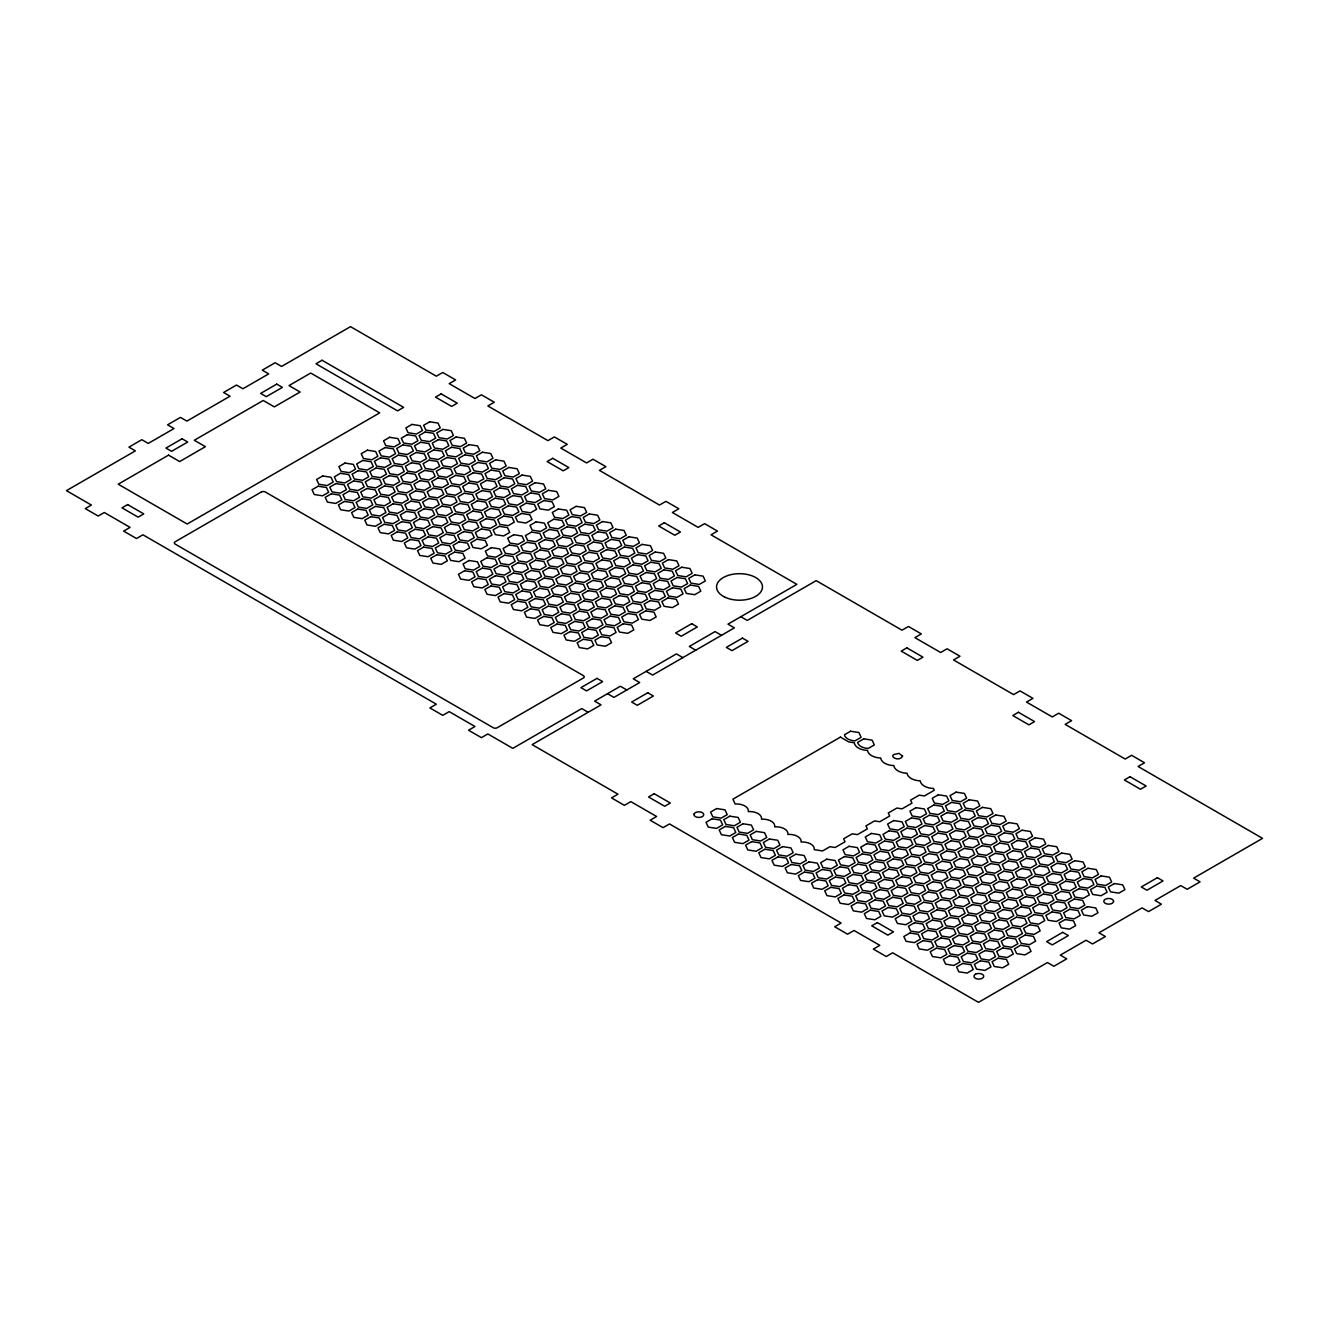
<?xml version="1.0" encoding="UTF-8"?>
<svg xmlns="http://www.w3.org/2000/svg" width="1329" height="1329" viewBox="0 0 1329 1329"><rect width="100%" height="100%" fill="white"/><g stroke="black" fill="none" stroke-linecap="round" stroke-linejoin="round"><path stroke-width="1.5" d="M740.834 616.706L747.263 620.427L816.189 580.64L902.009 630.195L908.455 626.474L921.329 633.916L914.9 637.638L940.666 652.506L947.095 648.785L959.987 656.227L953.541 659.948L1013.595 694.618L1020.041 690.897L1032.932 698.34L1026.486 702.061L1052.252 716.929L1058.698 713.208L1071.573 720.65L1065.144 724.371L1125.198 759.042L1131.627 755.321L1144.518 762.763L1138.073 766.484L1262.55 838.35L1193.641 878.137L1200.07 881.858L1187.196 889.3L1180.75 885.579L1154.984 900.447L1161.43 904.169L1148.538 911.611L1142.093 907.89L1098.95 932.808L1105.396 936.513L1092.504 943.955L1086.075 940.234L1060.293 955.119L1066.738 958.84L1053.864 966.266L1047.418 962.561L978.493 1002.348L892.673 952.793L886.244 956.515L873.352 949.072L879.798 945.351L854.032 930.483L847.586 934.204L834.695 926.762L841.141 923.04L669.5 823.947L663.055 827.651L650.163 820.226L656.609 816.504L630.843 801.62L624.397 805.341L611.523 797.898L617.968 794.194L532.132 744.639L601.057 704.852L594.611 701.131L620.377 686.246L626.823 689.967M721.497 635.312L715.068 631.591L689.302 646.459L695.731 650.18M682.857 657.622L676.411 653.901L633.268 678.82L639.698 682.541L613.932 697.409L607.503 693.688M646.143 671.378L652.589 675.099L734.389 627.869L727.943 624.148L796.868 584.361L711.032 534.806L717.477 531.102L704.603 523.659L698.157 527.38L672.391 512.496L678.837 508.774L665.945 501.349L659.5 505.053L599.445 470.383L605.891 466.662L593 459.236L586.571 462.941L560.805 448.072L567.234 444.351L554.359 436.909L547.913 440.63L487.859 405.96L494.305 402.238L481.414 394.796L474.968 398.517L449.202 383.649L455.648 379.928L442.756 372.485L436.327 376.207L350.507 326.652L281.582 366.439L275.136 362.734L262.262 370.16L268.707 373.881L242.925 388.766L236.496 385.045L223.604 392.487L230.05 396.192L186.907 421.11L180.462 417.389L167.57 424.831L174.016 428.553L148.25 443.421L141.804 439.7L128.93 447.142L135.359 450.863L66.45 490.65L91.402 505.053L85.289 508.592L98.18 516.034L104.293 512.496L130.059 527.38L123.614 531.102L136.505 538.527L142.934 534.806L436.327 704.187L429.882 707.908L442.756 715.351L449.202 711.63L474.968 726.514L468.539 730.236L481.414 737.661L487.859 733.957L512.811 748.36L581.737 708.573L588.166 712.294M1113.569 901.245L1113.287 902.258A4.884 2.824 0 0 1 1107.472 904.036A4.884 2.824 0 0 1 1103.884 900.863L1104.465 899.899A4.884 2.824 0 0 1 1109.898 898.587A4.884 2.824 0 0 1 1113.569 901.245M694.137 813.896L693.971 814.627A4.884 2.824 0 0 0 699.486 817.418A4.884 2.824 0 0 0 703.556 813.896L703.074 813.215A4.884 2.824 0 0 0 698.855 811.82L697.592 811.903A4.884 2.824 0 0 0 694.137 813.896M902.557 756.051C901.378 759.773 895.032 759.739 892.972 756.782A4.884 2.824 0 0 1 893.47 754.656L898.952 753.344L902.557 756.051M975.586 974.19L974.755 974.755A4.884 2.824 0 0 0 975.835 978.493A4.884 2.824 0 0 0 982.413 978.194A4.884 2.824 0 0 0 982.463 974.39L981.5 973.924A4.884 2.824 0 0 0 975.586 974.19M182.073 438.769L165.959 448.072L171.607 451.328L187.705 442.025L182.073 438.769M276.748 384.114L260.65 393.417L266.282 396.657L282.396 387.37L276.748 384.114M322.067 360.259L315.986 363.781L397.554 410.877L403.634 407.355L322.067 360.259M168.534 455.133L118.215 484.205L187.19 524.025L379.712 412.87L310.72 373.05L288.991 385.593L300.105 392.022L274.339 406.89L263.225 400.478L194.3 440.264L205.414 446.677L179.648 461.562L168.534 455.133M127.634 504.588L122.002 507.844L138.116 517.147L143.748 513.891L127.634 504.588M261.331 492.012L175.162 541.767A2.841 1.645 0 0 0 175.162 544.093L493.242 727.727A2.841 1.645 0 0 0 497.245 727.727L583.414 677.973A2.841 1.645 0 0 0 583.414 675.664L265.351 492.012A2.841 1.645 0 0 0 261.331 492.012M441.162 393.866L435.513 397.122L451.627 406.425L457.259 403.169L441.162 393.866M322.681 475.965L316.601 479.47L318.827 484.271L327.133 485.567L333.23 482.045L330.987 477.244L322.681 475.965M344.992 463.073L338.912 466.595L341.138 471.396L349.461 472.675L355.541 469.154L353.315 464.353L344.992 463.073M367.319 450.182L361.222 453.704L363.465 458.505L371.771 459.784L377.851 456.279L375.625 451.478L367.319 450.182M389.63 437.307L383.549 440.813L385.775 445.614L394.098 446.909L400.179 443.388L397.952 438.587L389.63 437.307M411.957 424.416L405.86 427.938L408.086 432.739L416.409 434.018L422.489 430.513L420.263 425.712L411.957 424.416M318.113 486.215L312.033 489.72L314.259 494.521L322.565 495.817L328.662 492.295L326.436 487.494L318.113 486.215M340.44 473.323L334.343 476.845L336.569 481.646L344.892 482.925L350.972 479.404L348.746 474.603L340.44 473.323M362.751 460.432L356.67 463.954L358.896 468.755L367.203 470.034L373.299 466.529L371.073 461.728L362.751 460.432M385.061 447.557L378.981 451.063L381.207 455.864L389.53 457.159L395.61 453.638L393.384 448.837L385.061 447.557M407.388 434.666L401.308 438.188L403.534 442.989L411.84 444.268L417.937 440.763L415.695 435.962L407.388 434.666M429.699 421.775L423.619 425.297L425.845 430.098L434.168 431.377L440.248 427.872L438.022 423.071L429.699 421.775M335.872 483.573L329.775 487.095L332.001 491.896L340.324 493.175L346.404 489.653L344.178 484.852L335.872 483.573M358.182 470.682L352.102 474.204L354.328 479.005L362.634 480.284L368.731 476.779L366.505 471.978L358.182 470.682M380.509 457.807L374.413 461.313L376.639 466.114L384.961 467.409L391.042 463.887L388.816 459.086L380.509 457.807M402.82 444.916L396.74 448.438L398.966 453.239L407.272 454.518L413.369 450.996L411.143 446.212L402.82 444.916M425.147 432.025L419.05 435.547L421.276 440.348L429.599 441.627L435.679 438.121L433.453 433.32L425.147 432.025M331.303 493.823L325.223 497.345L327.449 502.129L335.755 503.425L341.852 499.903L339.609 495.102L331.303 493.823M353.614 480.932L347.533 484.454L349.76 489.255L358.082 490.534L364.163 487.029L361.937 482.228L353.614 480.932M375.941 468.057L369.844 471.562L372.087 476.363L380.393 477.659L386.49 474.137L384.247 469.336L375.941 468.057M398.251 455.166L392.171 458.688L394.397 463.489L402.72 464.768L408.8 461.246L406.574 456.462L398.251 455.166M420.579 442.275L414.482 445.796L416.725 450.597L425.031 451.877L431.111 448.371L428.885 443.57L420.579 442.275M442.889 429.4L436.809 432.905L439.035 437.706L447.341 439.002L453.438 435.48L451.212 430.679L442.889 429.4M349.062 491.182L342.965 494.704L345.191 499.505L353.514 500.784L359.594 497.279L357.368 492.478L349.062 491.182M371.372 478.307L365.292 481.812L367.518 486.613L375.825 487.909L381.921 484.387L379.695 479.586L371.372 478.307M393.7 465.416L387.603 468.938L389.829 473.739L398.152 475.018L404.232 471.496L402.006 466.695L393.7 465.416M416.01 452.524L409.93 456.046L412.156 460.847L420.462 462.127L426.559 458.621L424.333 453.82L416.01 452.524M438.321 439.65L432.241 443.155L434.467 447.956L442.79 449.252L448.87 445.73L446.644 440.929L438.321 439.65M344.493 501.432L338.397 504.954L340.639 509.755L348.946 511.034L355.026 507.528L352.8 502.727L344.493 501.432M366.804 488.557L360.724 492.062L362.95 496.863L371.273 498.159L377.353 494.637L375.127 489.836L366.804 488.557M389.131 475.666L383.034 479.188L385.26 483.989L393.583 485.268L399.664 481.746L397.437 476.945L389.131 475.666M411.442 462.774L405.362 466.296L407.588 471.097L415.894 472.376L421.991 468.871L419.765 464.07L411.442 462.774M433.769 449.9L427.672 453.405L429.898 458.206L438.221 459.502L444.301 455.98L442.075 451.179L433.769 449.9M456.08 437.008L449.999 440.53L452.225 445.331L460.532 446.61L466.629 443.105L464.402 438.304L456.08 437.008M362.252 498.807L356.155 502.312L358.381 507.113L366.704 508.409L372.784 504.887L370.558 500.086L362.252 498.807M384.563 485.916L378.483 489.437L380.709 494.238L389.015 495.518L395.112 491.996L392.869 487.195L384.563 485.916M406.873 473.024L400.793 476.546L403.019 481.347L411.342 482.626L417.422 479.121L415.196 474.32L406.873 473.024M429.201 460.15L423.104 463.655L425.346 468.456L433.653 469.752L439.733 466.23L437.507 461.429L429.201 460.15M451.511 447.258L445.431 450.78L447.657 455.581L455.98 456.86L462.06 453.355L459.834 448.554L451.511 447.258M357.684 509.057L351.587 512.562L353.813 517.363L362.136 518.659L368.216 515.137L365.99 510.336L357.684 509.057M379.994 496.166L373.914 499.687L376.14 504.488L384.446 505.768L390.543 502.246L388.317 497.445L379.994 496.166M402.322 483.274L396.225 486.796L398.451 491.597L406.774 492.876L412.854 489.371L410.628 484.57L402.322 483.274M424.632 470.4L418.552 473.905L420.778 478.706L429.084 480.002L435.181 476.48L432.955 471.679L424.632 470.4M446.959 457.508L440.863 461.03L443.089 465.831L451.411 467.11L457.492 463.605L455.266 458.804L446.959 457.508M469.27 444.617L463.19 448.139L465.416 452.94L473.722 454.219L479.819 450.714L477.576 445.913L469.27 444.617M375.426 506.415L369.346 509.937L371.572 514.738L379.895 516.017L385.975 512.496L383.749 507.695L375.426 506.415M397.753 493.524L391.656 497.046L393.899 501.847L402.205 503.126L408.285 499.621L406.059 494.82L397.753 493.524M420.064 480.649L413.983 484.155L416.21 488.956L424.516 490.251L430.613 486.73L428.387 481.929L420.064 480.649M442.391 467.758L436.294 471.28L438.52 476.081L446.843 477.36L452.923 473.838L450.697 469.054L442.391 467.758M464.701 454.867L458.621 458.389L460.847 463.19L469.154 464.469L475.25 460.964L473.024 456.163L464.701 454.867M370.874 516.665L364.777 520.187L367.003 524.972L375.326 526.267L381.406 522.746L379.18 517.945L370.874 516.665M393.185 503.774L387.104 507.296L389.331 512.097L397.637 513.376L403.734 509.871L401.508 505.07L393.185 503.774M415.495 490.899L409.415 494.405L411.641 499.206L419.964 500.501L426.044 496.98L423.818 492.179L415.495 490.899M437.822 478.008L431.742 481.53L433.968 486.331L442.275 487.61L448.371 484.088L446.129 479.304L437.822 478.008M460.133 465.117L454.053 468.639L456.279 473.44L464.602 474.719L470.682 471.214L468.456 466.413L460.133 465.117M482.46 452.242L476.363 455.747L478.606 460.548L486.912 461.844L492.993 458.322L490.766 453.521L482.46 452.242M388.616 514.024L382.536 517.546L384.762 522.347L393.068 523.626L399.165 520.121L396.939 515.32L388.616 514.024M410.943 501.149L404.847 504.655L407.073 509.456L415.396 510.751L421.476 507.229L419.25 502.428L410.943 501.149M433.254 488.258L427.174 491.78L429.4 496.581L437.706 497.86L443.803 494.338L441.577 489.537L433.254 488.258M455.581 475.367L449.484 478.889L451.71 483.69L460.033 484.969L466.114 481.463L463.887 476.662L455.581 475.367M477.892 462.492L471.812 465.997L474.038 470.798L482.344 472.094L488.441 468.572L486.215 463.771L477.892 462.492M384.048 524.274L377.968 527.796L380.194 532.597L388.517 533.876L394.597 530.371L392.371 525.57L384.048 524.274M406.375 511.399L400.278 514.904L402.521 519.705L410.827 521.001L416.907 517.479L414.681 512.678L406.375 511.399M428.686 498.508L422.605 502.03L424.831 506.831L433.154 508.11L439.234 504.588L437.008 499.787L428.686 498.508M451.013 485.617L444.916 489.138L447.159 493.939L455.465 495.219L461.545 491.713L459.319 486.912L451.013 485.617M473.323 472.742L467.243 476.247L469.469 481.048L477.776 482.344L483.872 478.822L481.646 474.021L473.323 472.742M495.651 459.851L489.554 463.372L491.78 468.173L500.103 469.453L506.183 465.947L503.957 461.146L495.651 459.851M401.807 521.649L395.726 525.154L397.952 529.955L406.259 531.251L412.355 527.729L410.129 522.928L401.807 521.649M424.134 508.758L418.037 512.28L420.263 517.081L428.586 518.36L434.666 514.838L432.44 510.037L424.134 508.758M446.444 495.867L440.364 499.388L442.59 504.189L450.896 505.469L456.993 501.963L454.751 497.162L446.444 495.867M468.755 482.992L462.675 486.497L464.901 491.298L473.224 492.594L479.304 489.072L477.078 484.271L468.755 482.992M491.082 470.101L485.002 473.622L487.228 478.423L495.534 479.703L501.631 476.197L499.388 471.396L491.082 470.101M397.238 531.899L391.158 535.404L393.384 540.205L401.707 541.501L407.787 537.979L405.561 533.178L397.238 531.899M419.565 519.008L413.469 522.53L415.695 527.331L424.017 528.61L430.098 525.088L427.872 520.287L419.565 519.008M441.876 506.116L435.796 509.638L438.022 514.439L446.328 515.718L452.425 512.213L450.199 507.412L441.876 506.116M464.203 493.242L458.106 496.747L460.332 501.548L468.655 502.844L474.735 499.322L472.509 494.521L464.203 493.242M486.514 480.35L480.433 483.872L482.66 488.673L490.966 489.952L497.063 486.431L494.837 481.646L486.514 480.35M508.841 467.459L502.744 470.981L504.97 475.782L513.293 477.061L519.373 473.556L517.147 468.755L508.841 467.459M414.997 529.258L408.917 532.779L411.143 537.564L419.449 538.86L425.546 535.338L423.303 530.537L414.997 529.258M437.307 516.366L431.227 519.888L433.453 524.689L441.776 525.968L447.856 522.463L445.63 517.662L437.307 516.366M459.635 503.492L453.538 506.997L455.781 511.798L464.087 513.094L470.167 509.572L467.941 504.771L459.635 503.492M481.945 490.6L475.865 494.122L478.091 498.923L486.414 500.202L492.494 496.681L490.268 491.896L481.945 490.6M504.272 477.709L498.176 481.231L500.402 486.032L508.725 487.311L514.805 483.806L512.579 479.005L504.272 477.709M410.428 539.508L404.348 543.029L406.574 547.814L414.881 549.11L420.977 545.588L418.751 540.787L410.428 539.508M432.756 526.616L426.659 530.138L428.885 534.939L437.208 536.218L443.288 532.713L441.062 527.912L432.756 526.616M455.066 513.742L448.986 517.247L451.212 522.048L459.518 523.344L465.615 519.822L463.389 515.021L455.066 513.742M477.393 500.85L471.297 504.372L473.523 509.173L481.846 510.452L487.926 506.93L485.7 502.129L477.393 500.85M499.704 487.959L493.624 491.481L495.85 496.282L504.156 497.561L510.253 494.056L508.01 489.255L499.704 487.959M522.015 475.084L515.934 478.59L518.16 483.391L526.483 484.686L532.564 481.164L530.337 476.363L522.015 475.084M552.748 458.306L547.116 461.562L563.214 470.848L568.845 467.592L552.748 458.306M428.187 536.866L422.09 540.388L424.333 545.189L432.639 546.468L438.72 542.963L436.493 538.162L428.187 536.866M450.498 523.991L444.418 527.497L446.644 532.298L454.95 533.593L461.047 530.072L458.821 525.271L450.498 523.991M472.825 511.1L466.728 514.622L468.954 519.423L477.277 520.702L483.357 517.18L481.131 512.379L472.825 511.1M495.136 498.209L489.055 501.731L491.281 506.532L499.588 507.811L505.684 504.306L503.458 499.505L495.136 498.209M517.463 485.334L511.366 488.839L513.592 493.64L521.915 494.936L527.995 491.414L525.769 486.613L517.463 485.334M423.619 547.116L417.539 550.638L419.765 555.439L428.071 556.718L434.168 553.213L431.942 548.412L423.619 547.116M445.929 534.241L439.849 537.747L442.075 542.548L450.398 543.843L456.478 540.322L454.252 535.521L445.929 534.241M468.257 521.35L462.176 524.872L464.402 529.673L472.709 530.952L478.805 527.43L476.563 522.629L468.257 521.35M490.567 508.459L484.487 511.981L486.713 516.782L495.036 518.061L501.116 514.556L498.89 509.755L490.567 508.459M512.894 495.584L506.798 499.089L509.04 503.89L517.346 505.186L523.427 501.664L521.201 496.863L512.894 495.584M535.205 482.693L529.125 486.215L531.351 491.016L539.657 492.295L545.754 488.79L543.528 483.989L535.205 482.693M441.378 544.491L435.281 547.997L437.507 552.798L445.83 554.093L451.91 550.571L449.684 545.77L441.378 544.491M463.688 531.6L457.608 535.122L459.834 539.923L468.14 541.202L474.237 537.68L472.011 532.879L463.688 531.6M486.015 518.709L479.919 522.231L482.145 527.032L490.467 528.311L496.548 524.805L494.322 520.004L486.015 518.709M508.326 505.834L502.246 509.339L504.472 514.14L512.778 515.436L518.875 511.914L516.649 507.113L508.326 505.834M530.636 492.943L524.556 496.465L526.782 501.266L535.105 502.545L541.185 499.039L538.959 494.238L530.636 492.943M436.809 554.741L430.712 558.246L432.955 563.047L441.261 564.343L447.341 560.821L445.115 556.02L436.809 554.741M459.12 541.85L453.039 545.372L455.266 550.173L463.588 551.452L469.669 547.93L467.443 543.129L459.12 541.85M481.447 528.959L475.35 532.48L477.576 537.281L485.899 538.561L491.979 535.055L489.753 530.254L481.447 528.959M503.757 516.084L497.677 519.589L499.903 524.39L508.21 525.686L514.306 522.164L512.08 517.363L503.757 516.084M526.085 503.193L519.988 506.714L522.214 511.515L530.537 512.795L536.617 509.273L534.391 504.488L526.085 503.193M548.395 490.301L542.315 493.823L544.541 498.624L552.847 499.903L558.944 496.398L556.718 491.597L548.395 490.301M454.568 552.1L448.471 555.622L450.697 560.406L459.02 561.702L465.1 558.18L462.874 553.379L454.568 552.1M476.878 539.209L470.798 542.73L473.024 547.531L481.331 548.811L487.427 545.305L485.185 540.504L476.878 539.209M499.189 526.334L493.109 529.839L495.335 534.64L503.658 535.936L509.738 532.414L507.512 527.613L499.189 526.334M521.516 513.443L515.419 516.964L517.662 521.765L525.968 523.045L532.049 519.523L529.822 514.738L521.516 513.443M543.827 500.551L537.747 504.073L539.973 508.874L548.296 510.153L554.376 506.648L552.15 501.847L543.827 500.551M469.104 560.506L463.024 564.011L465.25 568.812L473.573 570.108L479.653 566.586L477.427 561.785L469.104 560.506M491.431 547.614L485.351 551.136L487.577 555.937L495.883 557.216L501.98 553.695L499.737 548.91L491.431 547.614M513.742 534.723L507.661 538.245L509.887 543.046L518.21 544.325L524.29 540.82L522.064 536.019L513.742 534.723M536.069 521.848L529.972 525.354L532.215 530.155L540.521 531.45L546.601 527.929L544.375 523.128L536.069 521.848M558.379 508.957L552.299 512.479L554.525 517.28L562.848 518.559L568.928 515.054L566.702 510.253L558.379 508.957M464.552 570.756L458.455 574.261L460.681 579.062L469.004 580.358L475.084 576.836L472.858 572.035L464.552 570.756M486.863 557.864L480.782 561.386L483.008 566.187L491.315 567.466L497.411 563.945L495.185 559.144L486.863 557.864M509.19 544.973L503.093 548.495L505.319 553.296L513.642 554.575L519.722 551.07L517.496 546.269L509.19 544.973M531.5 532.098L525.42 535.604L527.646 540.405L535.952 541.7L542.049 538.179L539.823 533.378L531.5 532.098M553.811 519.207L547.731 522.729L549.957 527.53L558.28 528.809L564.36 525.304L562.134 520.503L553.811 519.207M576.138 506.332L570.058 509.838L572.284 514.639L580.59 515.918L586.687 512.413L584.444 507.612L576.138 506.332M482.294 568.114L476.214 571.636L478.44 576.437L486.763 577.716L492.843 574.194L490.617 569.393L482.294 568.114M504.621 555.223L498.525 558.745L500.767 563.546L509.073 564.825L515.154 561.32L512.928 556.519L504.621 555.223M526.932 542.348L520.852 545.854L523.078 550.655L531.384 551.95L537.481 548.428L535.255 543.627L526.932 542.348M549.259 529.457L543.162 532.979L545.388 537.78L553.711 539.059L559.791 535.554L557.565 530.753L549.259 529.457M571.57 516.582L565.489 520.088L567.716 524.889L576.022 526.168L582.119 522.662L579.893 517.861L571.57 516.582M477.742 578.364L471.645 581.886L473.872 586.687L482.194 587.966L488.275 584.444L486.049 579.643L477.742 578.364M500.053 565.473L493.973 568.995L496.199 573.796L504.505 575.075L510.602 571.57L508.359 566.769L500.053 565.473M522.363 552.598L516.283 556.103L518.509 560.904L526.832 562.2L532.912 558.678L530.686 553.877L522.363 552.598M544.691 539.707L538.61 543.229L540.837 548.03L549.143 549.309L555.24 545.804L552.997 541.003L544.691 539.707M567.001 526.816L560.921 530.337L563.147 535.138L571.47 536.418L577.55 532.912L575.324 528.111L567.001 526.816M589.328 513.941L583.232 517.446L585.474 522.247L593.781 523.543L599.861 520.021L597.635 515.22L589.328 513.941M495.484 575.723L489.404 579.245L491.63 584.046L499.937 585.325L506.033 581.82L503.807 577.019L495.484 575.723M517.812 562.848L511.715 566.353L513.941 571.154L522.264 572.45L528.344 568.928L526.118 564.127L517.812 562.848M540.122 549.957L534.042 553.479L536.268 558.28L544.574 559.559L550.671 556.037L548.445 551.253L540.122 549.957M562.449 537.066L556.353 540.587L558.579 545.388L566.902 546.668L572.982 543.162L570.756 538.361L562.449 537.066M584.76 524.191L578.68 527.696L580.906 532.497L589.212 533.793L595.309 530.271L593.083 525.47L584.76 524.191M490.916 585.973L484.836 589.495L487.062 594.296L495.385 595.575L501.465 592.069L499.239 587.268L490.916 585.973M513.243 573.098L507.146 576.603L509.389 581.404L517.695 582.7L523.776 579.178L521.549 574.377L513.243 573.098M535.554 560.207L529.474 563.729L531.7 568.53L540.023 569.809L546.103 566.287L543.877 561.502L535.554 560.207M557.881 547.315L551.784 550.837L554.01 555.638L562.333 556.917L568.413 553.412L566.187 548.611L557.881 547.315M580.192 534.441L574.111 537.946L576.337 542.747L584.644 544.043L590.74 540.521L588.514 535.72L580.192 534.441M602.519 521.549L596.422 525.071L598.648 529.872L606.971 531.151L613.051 527.646L610.825 522.845L602.519 521.549M508.675 583.348L502.595 586.853L504.821 591.654L513.127 592.95L519.224 589.428L516.998 584.627L508.675 583.348M531.002 570.457L524.905 573.978L527.131 578.779L535.454 580.059L541.534 576.537L539.308 571.752L531.002 570.457M553.313 557.565L547.232 561.087L549.458 565.888L557.765 567.167L563.861 563.662L561.619 558.861L553.313 557.565M575.623 544.691L569.543 548.196L571.769 552.997L580.092 554.293L586.172 550.771L583.946 545.97L575.623 544.691M597.95 531.799L591.854 535.321L594.096 540.122L602.402 541.401L608.483 537.896L606.257 533.095L597.95 531.799M504.106 593.598L498.026 597.103L500.252 601.904L508.558 603.2L514.655 599.678L512.429 594.877L504.106 593.598M526.434 580.707L520.337 584.228L522.563 589.029L530.886 590.309L536.966 586.787L534.74 581.986L526.434 580.707M548.744 567.815L542.664 571.337L544.89 576.138L553.196 577.417L559.293 573.912L557.067 569.111L548.744 567.815M571.071 554.941L564.975 558.446L567.201 563.247L575.523 564.543L581.604 561.021L579.378 556.22L571.071 554.941M593.382 542.049L587.302 545.571L589.528 550.372L597.834 551.651L603.931 548.146L601.705 543.345L593.382 542.049M615.709 529.175L609.612 532.68L611.838 537.481L620.161 538.76L626.241 535.255L624.015 530.454L615.709 529.175M521.865 590.956L515.785 594.478L518.011 599.279L526.317 600.558L532.414 597.037L530.171 592.236L521.865 590.956M544.176 578.065L538.095 581.587L540.322 586.388L548.644 587.667L554.725 584.162L552.499 579.361L544.176 578.065M566.503 565.19L560.406 568.696L562.649 573.497L570.955 574.793L577.035 571.271L574.809 566.47L566.503 565.19M588.813 552.299L582.733 555.821L584.959 560.622L593.266 561.901L599.362 558.396L597.136 553.595L588.813 552.299M611.141 539.408L605.044 542.93L607.27 547.731L615.593 549.01L621.673 545.505L619.447 540.704L611.141 539.408M517.297 601.206L511.216 604.728L513.443 609.529L521.749 610.808L527.846 607.287L525.619 602.486L517.297 601.206M539.624 588.315L533.527 591.837L535.753 596.638L544.076 597.917L550.156 594.412L547.93 589.611L539.624 588.315M561.934 575.44L555.854 578.946L558.08 583.747L566.387 585.042L572.483 581.521L570.257 576.72L561.934 575.44M584.245 562.549L578.165 566.071L580.391 570.872L588.714 572.151L594.794 568.646L592.568 563.845L584.245 562.549M606.572 549.658L600.492 553.18L602.718 557.981L611.024 559.26L617.121 555.755L614.878 550.954L606.572 549.658M628.883 536.783L622.803 540.288L625.029 545.089L633.352 546.385L639.432 542.863L637.206 538.062L628.883 536.783M664.334 522.729L658.702 525.985L674.8 535.271L680.448 532.015L664.334 522.729M535.055 598.565L528.959 602.087L531.185 606.888L539.508 608.167L545.588 604.662L543.362 599.861L535.055 598.565M557.366 585.69L551.286 589.196L553.512 593.997L561.818 595.292L567.915 591.77L565.689 586.969L557.366 585.69M579.693 572.799L573.596 576.321L575.822 581.122L584.145 582.401L590.226 578.879L587.999 574.095L579.693 572.799M602.004 559.908L595.924 563.43L598.15 568.231L606.456 569.51L612.553 566.004L610.327 561.203L602.004 559.908M624.331 547.033L618.234 550.538L620.46 555.339L628.783 556.635L634.863 553.113L632.637 548.312L624.331 547.033M530.487 608.815L524.407 612.337L526.633 617.138L534.939 618.417L541.036 614.912L538.793 610.111L530.487 608.815M552.798 595.94L546.717 599.445L548.943 604.246L557.266 605.542L563.346 602.02L561.12 597.219L552.798 595.94M575.125 583.049L569.028 586.571L571.271 591.372L579.577 592.651L585.674 589.129L583.431 584.345L575.125 583.049M597.435 570.158L591.355 573.679L593.581 578.48L601.904 579.76L607.984 576.254L605.758 571.453L597.435 570.158M619.763 557.283L613.666 560.788L615.908 565.589L624.215 566.885L630.295 563.363L628.069 558.562L619.763 557.283M642.073 544.392L635.993 547.913L638.219 552.714L646.525 553.994L652.622 550.488L650.396 545.687L642.073 544.392M548.246 606.19L542.149 609.695L544.375 614.496L552.698 615.792L558.778 612.27L556.552 607.469L548.246 606.19M570.556 593.299L564.476 596.821L566.702 601.622L575.008 602.901L581.105 599.379L578.879 594.578L570.556 593.299M592.884 580.408L586.787 583.929L589.013 588.73L597.336 590.01L603.416 586.504L601.19 581.703L592.884 580.408M615.194 567.533L609.114 571.038L611.34 575.839L619.646 577.135L625.743 573.613L623.517 568.812L615.194 567.533M637.505 554.642L631.425 558.163L633.651 562.964L641.973 564.244L648.054 560.738L645.828 555.937L637.505 554.642M543.677 616.44L537.581 619.945L539.823 624.746L548.129 626.042L554.21 622.52L551.984 617.719L543.677 616.44M565.988 603.549L559.908 607.071L562.134 611.872L570.457 613.151L576.537 609.629L574.311 604.828L565.988 603.549M588.315 590.657L582.218 594.179L584.444 598.98L592.767 600.259L598.847 596.754L596.621 591.953L588.315 590.657M610.626 577.783L604.545 581.288L606.772 586.089L615.078 587.385L621.175 583.863L618.949 579.062L610.626 577.783M632.953 564.891L626.856 568.413L629.082 573.214L637.405 574.493L643.485 570.988L641.259 566.187L632.953 564.891M655.263 552.017L649.183 555.522L651.409 560.323L659.716 561.602L665.812 558.097L663.586 553.296L655.263 552.017M561.419 613.799L555.339 617.321L557.565 622.122L565.888 623.401L571.968 619.879L569.742 615.078L561.419 613.799M583.747 600.907L577.666 604.429L579.893 609.23L588.199 610.509L594.296 607.004L592.053 602.203L583.747 600.907M606.057 588.033L599.977 591.538L602.203 596.339L610.526 597.635L616.606 594.113L614.38 589.312L606.057 588.033M628.384 575.141L622.288 578.663L624.53 583.464L632.837 584.743L638.917 581.238L636.691 576.437L628.384 575.141M650.695 562.25L644.615 565.772L646.841 570.573L655.164 571.852L661.244 568.347L659.018 563.546L650.695 562.25M556.868 624.049L550.771 627.57L552.997 632.371L561.32 633.651L567.4 630.129L565.174 625.328L556.868 624.049M579.178 611.157L573.098 614.679L575.324 619.48L583.63 620.759L589.727 617.254L587.501 612.453L579.178 611.157M601.505 598.283L595.409 601.788L597.635 606.589L605.958 607.885L612.038 604.363L609.812 599.562L601.505 598.283M623.816 585.391L617.736 588.913L619.962 593.714L628.268 594.993L634.365 591.471L632.139 586.687L623.816 585.391M646.143 572.5L640.046 576.022L642.272 580.823L650.595 582.102L656.676 578.597L654.449 573.796L646.143 572.5M668.454 559.625L662.374 563.131L664.6 567.932L672.906 569.227L679.003 565.705L676.76 560.904L668.454 559.625M574.61 621.407L568.53 624.929L570.756 629.73L579.079 631.009L585.159 627.504L582.933 622.703L574.61 621.407M596.937 608.532L590.84 612.038L593.083 616.839L601.389 618.135L607.469 614.613L605.243 609.812L596.937 608.532M619.248 595.641L613.167 599.163L615.393 603.964L623.7 605.243L629.796 601.721L627.57 596.937L619.248 595.641M641.575 582.75L635.478 586.272L637.704 591.073L646.027 592.352L652.107 588.847L649.881 584.046L641.575 582.75M663.885 569.875L657.805 573.38L660.031 578.181L668.337 579.477L674.434 575.955L672.208 571.154L663.885 569.875M570.058 631.657L563.961 635.179L566.187 639.98L574.51 641.259L580.59 637.754L578.364 632.953L570.058 631.657M592.369 618.782L586.288 622.288L588.514 627.089L596.821 628.384L602.917 624.863L600.691 620.062L592.369 618.782M614.679 605.891L608.599 609.413L610.825 614.214L619.148 615.493L625.228 611.971L623.002 607.187L614.679 605.891M637.006 593L630.926 596.522L633.152 601.323L641.458 602.602L647.555 599.097L645.313 594.296L637.006 593M659.317 580.125L653.237 583.63L655.463 588.431L663.786 589.727L669.866 586.205L667.64 581.404L659.317 580.125M681.644 567.234L675.547 570.756L677.79 575.557L686.096 576.836L692.176 573.331L689.95 568.53L681.644 567.234M587.8 629.032L581.72 632.538L583.946 637.339L592.252 638.634L598.349 635.112L596.123 630.311L587.8 629.032M610.127 616.141L604.03 619.663L606.257 624.464L614.579 625.743L620.66 622.221L618.434 617.42L610.127 616.141M632.438 603.25L626.358 606.772L628.584 611.573L636.89 612.852L642.987 609.346L640.761 604.545L632.438 603.25M654.765 590.375L648.668 593.88L650.894 598.681L659.217 599.977L665.297 596.455L663.071 591.654L654.765 590.375M677.076 577.484L670.995 581.006L673.222 585.807L681.528 587.086L687.625 583.581L685.399 578.779L677.076 577.484M583.232 639.282L577.151 642.787L579.378 647.588L587.7 648.884L593.781 645.362L591.555 640.561L583.232 639.282M605.559 626.391L599.462 629.913L601.705 634.714L610.011 635.993L616.091 632.471L613.865 627.67L605.559 626.391M627.869 613.5L621.789 617.021L624.015 621.822L632.338 623.102L638.418 619.596L636.192 614.795L627.869 613.5M650.197 600.625L644.1 604.13L646.326 608.931L654.649 610.227L660.729 606.705L658.503 601.904L650.197 600.625M672.507 587.734L666.427 591.255L668.653 596.057L676.959 597.336L683.056 593.83L680.83 589.029L672.507 587.734M694.834 574.842L688.738 578.364L690.964 583.165L699.287 584.444L705.367 580.939L703.141 576.138L694.834 574.842M600.99 636.641L594.91 640.163L597.136 644.964L605.443 646.243L611.539 642.721L609.313 637.92L600.99 636.641M623.318 623.75L617.221 627.271L619.447 632.072L627.77 633.352L633.85 629.846L631.624 625.045L623.318 623.75M645.628 610.875L639.548 614.38L641.774 619.181L650.08 620.477L656.177 616.955L653.934 612.154L645.628 610.875M667.939 597.984L661.859 601.505L664.085 606.306L672.408 607.586L678.488 604.08L676.262 599.279L667.939 597.984M690.266 585.092L684.169 588.614L686.412 593.415L694.718 594.694L700.815 591.189L698.572 586.388L690.266 585.092M597.02 678.355L580.923 687.641L586.554 690.897L602.668 681.611L597.02 678.355M691.711 623.683L675.614 632.986L681.245 636.242L697.343 626.939L691.711 623.683M647.755 692.758L631.657 702.061L637.289 705.317L653.386 696.014L647.755 692.758M742.446 638.103L726.332 647.389L731.98 650.645L748.077 641.359L742.446 638.103M654.2 793.729L648.552 796.985L664.666 806.271L670.298 803.015L654.2 793.729M906.843 647.854L901.212 651.11L917.309 660.413L922.941 657.157L906.843 647.854M716.68 808.547L710.583 812.052L712.809 816.853L721.132 818.149L727.212 814.627L724.986 809.826L716.68 808.547M840.426 737.097L732.91 799.178L735.136 803.979A11.994 6.927 0 0 1 748.327 811.587A11.994 6.927 0 0 1 761.517 819.196A11.994 6.927 0 0 1 774.691 826.821A11.994 6.927 0 0 1 787.881 834.429A11.994 6.927 0 0 1 801.071 842.038A11.994 6.927 0 0 1 814.262 849.663L822.568 850.942L829.927 846.706L835.127 847.503L845.028 841.789L843.633 838.782L852.238 833.815L857.454 834.612L867.339 828.897L865.943 825.907L874.565 820.923L879.765 821.737L889.666 816.023L888.27 813.016L896.876 808.049L902.075 808.846L911.976 803.131L910.581 800.124L919.203 795.157L924.403 795.955L934.287 790.257L933.456 788.446A13.971 8.057 0 0 1 920.266 780.837A13.971 8.057 0 0 1 907.092 773.229A13.971 8.057 0 0 1 893.902 765.604A13.971 8.057 0 0 1 880.712 757.995A13.971 8.057 0 0 1 867.521 750.387A13.971 8.057 0 0 1 854.331 742.761L848.766 741.914L840.426 737.097M850.577 731.232L844.496 734.738A11.38 6.579 0 0 0 855.045 740.834L861.126 737.313L858.899 732.512L850.577 731.232M712.111 818.797L706.015 822.302L708.257 827.103L716.564 828.399L722.644 824.877L720.418 820.076L712.111 818.797M729.854 816.156L723.773 819.677L725.999 824.478L734.322 825.758L740.403 822.236L738.176 817.451L729.854 816.156M863.767 738.841L857.687 742.363A11.38 6.579 0 0 0 868.219 748.443L874.316 744.938L872.09 740.137L863.767 738.841M725.302 826.405L719.205 829.927L721.431 834.728L729.754 836.007L735.834 832.486L733.608 827.685L725.302 826.405M743.044 823.764L736.964 827.286L739.19 832.087L747.513 833.366L753.593 829.861L751.367 825.06L743.044 823.764M738.492 834.014L732.395 837.536L734.621 842.337L742.944 843.616L749.024 840.111L746.798 835.31L738.492 834.014M756.234 831.389L750.154 834.894L752.38 839.695L760.686 840.991L766.783 837.469L764.557 832.668L756.234 831.389M751.666 841.639L745.586 845.144L747.812 849.945L756.135 851.241L762.215 847.719L759.989 842.918L751.666 841.639M769.425 838.998L763.344 842.52L765.57 847.321L773.877 848.6L779.973 845.078L777.747 840.277L769.425 838.998M764.856 849.248L758.776 852.769L761.002 857.57L769.308 858.85L775.405 855.328L773.179 850.527L764.856 849.248M782.615 846.606L776.535 850.128L778.761 854.929L787.067 856.208L793.164 852.703L790.921 847.902L782.615 846.606M1018.429 712.278L1012.798 715.534L1028.895 724.837L1034.543 721.581L1018.429 712.278M778.046 856.856L771.966 860.378L774.192 865.179L782.499 866.458L788.595 862.953L786.369 858.152L778.046 856.856M795.805 854.231L789.708 857.737L791.934 862.538L800.257 863.833L806.338 860.312L804.111 855.511L795.805 854.231M791.237 864.481L785.157 867.987L787.383 872.788L795.689 874.083L801.786 870.561L799.543 865.76L791.237 864.481M808.996 861.84L802.899 865.362L805.125 870.163L813.448 871.442L819.528 867.92L817.302 863.119L808.996 861.84M804.427 872.09L798.33 875.612L800.573 880.413L808.879 881.692L814.959 878.17L812.733 873.369L804.427 872.09M826.738 859.198L820.657 862.72L822.884 867.521L831.206 868.801L837.287 865.295L835.061 860.494L826.738 859.198M849.065 846.324L842.968 849.829L845.194 854.63L853.517 855.926L859.597 852.404L857.371 847.603L849.065 846.324M871.375 833.433L865.295 836.954L867.521 841.755L875.828 843.035L881.924 839.529L879.698 834.728L871.375 833.433M893.703 820.558L887.606 824.063L889.832 828.864L898.155 830.143L904.235 826.638L902.009 821.837L893.703 820.558M916.013 807.667L909.933 811.172L912.159 815.973L920.465 817.269L926.562 813.747L924.336 808.946L916.013 807.667M938.34 794.775L932.244 798.297L934.47 803.098L942.793 804.377L948.873 800.872L946.647 796.071L938.34 794.775M822.186 869.448L816.089 872.97L818.315 877.771L826.638 879.05L832.718 875.545L830.492 870.744L822.186 869.448M844.496 856.574L838.416 860.079L840.642 864.88L848.949 866.176L855.045 862.654L852.803 857.853L844.496 856.574M866.807 843.682L860.727 847.204L862.953 852.005L871.276 853.284L877.356 849.779L875.13 844.978L866.807 843.682M889.134 830.791L883.037 834.313L885.28 839.114L893.586 840.393L899.667 836.888L897.44 832.087L889.134 830.791M911.445 817.916L905.365 821.422L907.591 826.223L915.914 827.518L921.994 823.997L919.768 819.196L911.445 817.916M933.772 805.025L927.675 808.547L929.901 813.348L938.224 814.627L944.304 811.122L942.078 806.321L933.772 805.025M956.083 792.15L950.002 795.656L952.229 800.457L960.535 801.752L966.632 798.231L964.405 793.43L956.083 792.15M817.617 879.698L811.521 883.22L813.747 888.021L822.07 889.3L828.15 885.795L825.924 880.994L817.617 879.698M839.928 866.824L833.848 870.329L836.074 875.13L844.38 876.426L850.477 872.904L848.251 868.103L839.928 866.824M862.255 853.932L856.158 857.454L858.384 862.255L866.707 863.534L872.788 860.013L870.561 855.228L862.255 853.932M884.566 841.041L878.486 844.563L880.712 849.364L889.018 850.643L895.115 847.138L892.889 842.337L884.566 841.041M906.893 828.166L900.796 831.672L903.022 836.473L911.345 837.768L917.425 834.247L915.199 829.446L906.893 828.166M929.204 815.275L923.123 818.797L925.349 823.598L933.656 824.877L939.753 821.372L937.51 816.571L929.204 815.275M951.514 802.4L945.434 805.906L947.66 810.707L955.983 811.986L962.063 808.481L959.837 803.68L951.514 802.4M835.36 877.074L829.279 880.579L831.505 885.38L839.828 886.676L845.908 883.154L843.682 878.353L835.36 877.074M857.687 864.182L851.59 867.704L853.833 872.505L862.139 873.784L868.219 870.262L865.993 865.478L857.687 864.182M879.997 851.291L873.917 854.813L876.143 859.614L884.449 860.893L890.546 857.388L888.32 852.587L879.997 851.291M902.325 838.416L896.228 841.921L898.454 846.723L906.777 848.018L912.857 844.496L910.631 839.695L902.325 838.416M924.635 825.525L918.555 829.047L920.781 833.848L929.087 835.127L935.184 831.622L932.958 826.821L924.635 825.525M946.962 812.65L940.866 816.156L943.092 820.957L951.414 822.236L957.495 818.73L955.269 813.929L946.962 812.65M969.273 799.759L963.193 803.264L965.419 808.065L973.725 809.361L979.822 805.839L977.596 801.038L969.273 799.759M830.808 887.323L824.711 890.829L826.937 895.63L835.26 896.925L841.34 893.404L839.114 888.603L830.808 887.323M853.118 874.432L847.038 877.954L849.264 882.755L857.57 884.034L863.667 880.512L861.441 875.711L853.118 874.432M875.429 861.541L869.349 865.063L871.575 869.864L879.898 871.143L885.978 867.638L883.752 862.837L875.429 861.541M897.756 848.666L891.676 852.171L893.902 856.972L902.208 858.268L908.305 854.746L906.062 849.945L897.756 848.666M920.067 835.775L913.987 839.297L916.213 844.098L924.535 845.377L930.616 841.872L928.39 837.071L920.067 835.775M942.394 822.9L936.297 826.405L938.54 831.206L946.846 832.486L952.926 828.98L950.7 824.179L942.394 822.9M964.704 810.009L958.624 813.514L960.85 818.315L969.173 819.611L975.253 816.089L973.027 811.288L964.704 810.009M848.55 884.682L842.47 888.204L844.696 893.005L853.002 894.284L859.099 890.762L856.873 885.961L848.55 884.682M870.877 871.791L864.78 875.313L867.006 880.114L875.329 881.393L881.409 877.888L879.183 873.087L870.877 871.791M893.188 858.916L887.107 862.421L889.334 867.222L897.64 868.518L903.737 864.996L901.511 860.195L893.188 858.916M915.515 846.025L909.418 849.547L911.644 854.348L919.967 855.627L926.047 852.122L923.821 847.321L915.515 846.025M937.825 833.15L931.745 836.655L933.971 841.456L942.278 842.736L948.374 839.23L946.148 834.429L937.825 833.15M960.136 820.259L954.056 823.764L956.282 828.565L964.605 829.861L970.685 826.339L968.459 821.538L960.136 820.259M982.463 807.367L976.383 810.889L978.609 815.69L986.915 816.97L993.012 813.464L990.769 808.663L982.463 807.367M843.981 894.932L837.901 898.454L840.127 903.255L848.45 904.534L854.53 901.012L852.304 896.211L843.981 894.932M866.309 882.041L860.212 885.563L862.455 890.364L870.761 891.643L876.841 888.137L874.615 883.336L866.309 882.041M888.619 869.166L882.539 872.671L884.765 877.472L893.088 878.768L899.168 875.246L896.942 870.445L888.619 869.166M910.946 856.275L904.85 859.797L907.092 864.598L915.399 865.877L921.479 862.371L919.253 857.57L910.946 856.275M933.257 843.383L927.177 846.905L929.403 851.706L937.709 852.985L943.806 849.48L941.58 844.679L933.257 843.383M955.584 830.509L949.487 834.014L951.714 838.815L960.036 840.111L966.117 836.589L963.89 831.788L955.584 830.509M977.895 817.617L971.815 821.139L974.041 825.94L982.347 827.219L988.444 823.714L986.218 818.913L977.895 817.617M861.74 892.291L855.66 895.812L857.886 900.613L866.192 901.893L872.289 898.387L870.063 893.586L861.74 892.291M884.067 879.416L877.971 882.921L880.197 887.722L888.52 889.018L894.6 885.496L892.374 880.695L884.067 879.416M906.378 866.525L900.298 870.046L902.524 874.847L910.83 876.127L916.927 872.621L914.684 867.82L906.378 866.525M928.689 853.633L922.608 857.155L924.834 861.956L933.157 863.235L939.238 859.73L937.011 854.929L928.689 853.633M951.016 840.759L944.936 844.264L947.162 849.065L955.468 850.361L961.565 846.839L959.322 842.038L951.016 840.759M973.326 827.867L967.246 831.389L969.472 836.19L977.795 837.469L983.875 833.964L981.649 829.163L973.326 827.867M995.654 814.993L989.557 818.498L991.799 823.299L1000.106 824.578L1006.186 821.073L1003.96 816.272L995.654 814.993M857.172 902.541L851.092 906.062L853.318 910.863L861.641 912.143L867.721 908.637L865.495 903.836L857.172 902.541M879.499 889.666L873.402 893.171L875.628 897.972L883.951 899.268L890.031 895.746L887.805 890.945L879.499 889.666M901.81 876.775L895.729 880.296L897.955 885.097L906.262 886.377L912.359 882.855L910.132 878.07L901.81 876.775M924.137 863.883L918.04 867.405L920.266 872.206L928.589 873.485L934.669 869.98L932.443 865.179L924.137 863.883M946.447 851.009L940.367 854.514L942.593 859.315L950.899 860.611L956.996 857.089L954.77 852.288L946.447 851.009M968.775 838.117L962.678 841.639L964.904 846.44L973.227 847.719L979.307 844.214L977.081 839.413L968.775 838.117M991.085 825.243L985.005 828.748L987.231 833.549L995.537 834.828L1001.634 831.323L999.408 826.522L991.085 825.243M874.931 899.916L868.85 903.421L871.076 908.222L879.383 909.518L885.479 905.996L883.237 901.195L874.931 899.916M897.241 887.024L891.161 890.546L893.387 895.347L901.71 896.626L907.79 893.105L905.564 888.32L897.241 887.024M919.568 874.133L913.472 877.655L915.714 882.456L924.02 883.735L930.101 880.23L927.875 875.429L919.568 874.133M941.879 861.258L935.799 864.764L938.025 869.565L946.348 870.86L952.428 867.339L950.202 862.538L941.879 861.258M964.206 848.367L958.109 851.889L960.335 856.69L968.658 857.969L974.738 854.464L972.512 849.663L964.206 848.367M986.517 835.492L980.437 838.998L982.663 843.799L990.969 845.078L997.066 841.573L994.84 836.772L986.517 835.492M1008.844 822.601L1002.747 826.106L1004.973 830.907L1013.296 832.203L1019.376 828.681L1017.15 823.88L1008.844 822.601M870.362 910.166L864.282 913.671L866.508 918.472L874.814 919.768L880.911 916.246L878.685 911.445L870.362 910.166M892.689 897.274L886.593 900.796L888.819 905.597L897.141 906.876L903.222 903.355L900.996 898.554L892.689 897.274M915 884.383L908.92 887.905L911.146 892.706L919.452 893.985L925.549 890.48L923.323 885.679L915 884.383M937.327 871.508L931.23 875.014L933.456 879.815L941.779 881.11L947.859 877.589L945.633 872.788L937.327 871.508M959.638 858.617L953.557 862.139L955.784 866.94L964.09 868.219L970.187 864.714L967.944 859.913L959.638 858.617M981.948 845.742L975.868 849.248L978.094 854.049L986.417 855.328L992.497 851.823L990.271 847.022L981.948 845.742M1004.275 832.851L998.179 836.356L1000.421 841.157L1008.728 842.453L1014.808 838.931L1012.582 834.13L1004.275 832.851M888.121 907.524L882.024 911.046L884.267 915.847L892.573 917.126L898.653 913.604L896.427 908.803L888.121 907.524M910.431 894.633L904.351 898.155L906.577 902.956L914.884 904.235L920.98 900.73L918.754 895.929L910.431 894.633M932.759 881.758L926.662 885.264L928.888 890.065L937.211 891.36L943.291 887.838L941.065 883.037L932.759 881.758M955.069 868.867L948.989 872.389L951.215 877.19L959.521 878.469L965.618 874.964L963.392 870.163L955.069 868.867M977.396 855.992L971.3 859.498L973.526 864.299L981.849 865.578L987.929 862.072L985.703 857.271L977.396 855.992M999.707 843.101L993.627 846.606L995.853 851.407L1004.159 852.703L1010.256 849.181L1008.03 844.38L999.707 843.101M1022.034 830.21L1015.937 833.732L1018.164 838.533L1026.486 839.812L1032.567 836.306L1030.34 831.505L1022.034 830.21M905.863 904.883L899.783 908.405L902.009 913.206L910.332 914.485L916.412 910.98L914.186 906.179L905.863 904.883M928.19 892.008L922.11 895.513L924.336 900.314L932.642 901.61L938.739 898.088L936.496 893.287L928.19 892.008M950.501 879.117L944.421 882.639L946.647 887.44L954.97 888.719L961.05 885.214L958.824 880.413L950.501 879.117M972.828 866.226L966.731 869.747L968.974 874.548L977.28 875.828L983.36 872.322L981.134 867.521L972.828 866.226M995.139 853.351L989.058 856.856L991.284 861.657L999.591 862.953L1005.688 859.431L1003.461 854.63L995.139 853.351M1017.466 840.46L1011.369 843.981L1013.595 848.782L1021.918 850.062L1027.998 846.556L1025.772 841.755L1017.466 840.46M877.373 922.575L871.741 925.831L887.838 935.134L893.487 931.878L877.373 922.575M1130.015 776.717L1124.384 779.973L1140.498 789.26L1146.13 786.004L1130.015 776.717M901.311 915.133L895.214 918.655L897.44 923.456L905.763 924.735L911.844 921.23L909.617 916.429L901.311 915.133M923.622 902.258L917.542 905.763L919.768 910.564L928.074 911.86L934.171 908.338L931.945 903.537L923.622 902.258M945.949 889.367L939.852 892.889L942.078 897.69L950.401 898.969L956.481 895.447L954.255 890.663L945.949 889.367M968.26 876.476L962.179 879.997L964.405 884.798L972.712 886.078L978.808 882.572L976.582 877.771L968.26 876.476M990.57 863.601L984.49 867.106L986.716 871.907L995.039 873.203L1001.119 869.681L998.893 864.88L990.57 863.601M1012.897 850.71L1006.817 854.231L1009.043 859.032L1017.349 860.312L1023.446 856.806L1021.204 852.005L1012.897 850.71M1035.208 837.835L1029.128 841.34L1031.354 846.141L1039.677 847.42L1045.757 843.915L1043.531 839.114L1035.208 837.835M919.053 912.508L912.973 916.013L915.199 920.814L923.522 922.11L929.602 918.588L927.376 913.787L919.053 912.508M941.381 899.617L935.284 903.139L937.51 907.94L945.833 909.219L951.913 905.697L949.687 900.912L941.381 899.617M963.691 886.725L957.611 890.247L959.837 895.048L968.143 896.327L974.24 892.822L972.014 888.021L963.691 886.725M986.018 873.851L979.922 877.356L982.148 882.157L990.47 883.453L996.551 879.931L994.325 875.13L986.018 873.851M1008.329 860.959L1002.249 864.481L1004.475 869.282L1012.781 870.561L1018.878 867.056L1016.652 862.255L1008.329 860.959M1030.656 848.085L1024.559 851.59L1026.785 856.391L1035.108 857.67L1041.188 854.165L1038.962 849.364L1030.656 848.085M914.502 922.758L908.405 926.263L910.631 931.064L918.954 932.36L925.034 928.838L922.808 924.037L914.502 922.758M936.812 909.867L930.732 913.388L932.958 918.189L941.264 919.469L947.361 915.947L945.118 911.146L936.812 909.867M959.123 896.975L953.043 900.497L955.269 905.298L963.591 906.577L969.672 903.072L967.446 898.271L959.123 896.975M981.45 884.101L975.353 887.606L977.596 892.407L985.902 893.703L991.999 890.181L989.756 885.38L981.45 884.101M1003.76 871.209L997.68 874.731L999.906 879.532L1008.229 880.811L1014.309 877.306L1012.083 872.505L1003.76 871.209M1026.088 858.335L1019.991 861.84L1022.234 866.641L1030.54 867.92L1036.62 864.415L1034.394 859.614L1026.088 858.335M1048.398 845.443L1042.318 848.949L1044.544 853.75L1052.85 855.045L1058.947 851.524L1056.721 846.723L1048.398 845.443M909.933 933.008L903.836 936.513L906.062 941.314L914.385 942.61L920.465 939.088L918.239 934.287L909.933 933.008M932.244 920.117L926.163 923.638L928.39 928.439L936.696 929.719L942.793 926.197L940.567 921.396L932.244 920.117M954.571 907.225L948.474 910.747L950.7 915.548L959.023 916.827L965.103 913.322L962.877 908.521L954.571 907.225M976.881 894.351L970.801 897.856L973.027 902.657L981.334 903.953L987.43 900.431L985.204 895.63L976.881 894.351M999.209 881.459L993.112 884.981L995.338 889.782L1003.661 891.061L1009.741 887.556L1007.515 882.755L999.209 881.459M1021.519 868.585L1015.439 872.09L1017.665 876.891L1025.971 878.17L1032.068 874.665L1029.842 869.864L1021.519 868.585M1043.83 855.693L1037.75 859.198L1039.976 864L1048.299 865.295L1054.379 861.773L1052.153 856.972L1043.83 855.693M927.675 930.366L921.595 933.888L923.821 938.689L932.144 939.968L938.224 936.447L935.998 931.646L927.675 930.366M950.002 917.475L943.906 920.997L946.148 925.798L954.455 927.077L960.535 923.572L958.309 918.771L950.002 917.475M972.313 904.6L966.233 908.106L968.459 912.907L976.782 914.202L982.862 910.681L980.636 905.88L972.313 904.6M994.64 891.709L988.543 895.231L990.769 900.032L999.092 901.311L1005.173 897.806L1002.946 893.005L994.64 891.709M1016.951 878.818L1010.871 882.34L1013.097 887.141L1021.403 888.42L1027.5 884.915L1025.274 880.114L1016.951 878.818M1039.278 865.943L1033.181 869.448L1035.407 874.249L1043.73 875.545L1049.81 872.023L1047.584 867.222L1039.278 865.943M1061.589 853.052L1055.508 856.574L1057.734 861.375L1066.041 862.654L1072.138 859.149L1069.911 854.348L1061.589 853.052M923.123 940.616L917.027 944.138L919.253 948.939L927.576 950.218L933.656 946.697L931.43 941.896L923.123 940.616M945.434 927.725L939.354 931.247L941.58 936.048L949.886 937.327L955.983 933.822L953.757 929.021L945.434 927.725M967.745 914.85L961.664 918.356L963.89 923.157L972.213 924.452L978.294 920.931L976.067 916.13L967.745 914.85M990.072 901.959L983.992 905.481L986.218 910.282L994.524 911.561L1000.621 908.056L998.378 903.255L990.072 901.959M1012.382 889.068L1006.302 892.59L1008.528 897.391L1016.851 898.67L1022.931 895.165L1020.705 890.364L1012.382 889.068M1034.71 876.193L1028.613 879.698L1030.855 884.499L1039.162 885.795L1045.242 882.273L1043.016 877.472L1034.71 876.193M1057.02 863.302L1050.94 866.824L1053.166 871.625L1061.489 872.904L1067.569 869.399L1065.343 864.598L1057.02 863.302M940.866 937.975L934.785 941.497L937.011 946.298L945.318 947.577L951.414 944.072L949.188 939.271L940.866 937.975M963.193 925.1L957.096 928.606L959.322 933.407L967.645 934.702L973.725 931.18L971.499 926.379L963.193 925.1M985.503 912.209L979.423 915.731L981.649 920.532L989.955 921.811L996.052 918.289L993.826 913.505L985.503 912.209M1007.831 899.318L1001.734 902.84L1003.96 907.641L1012.283 908.92L1018.363 905.414L1016.137 900.613L1007.831 899.318M1030.141 886.443L1024.061 889.948L1026.287 894.749L1034.593 896.045L1040.69 892.523L1038.464 887.722L1030.141 886.443M1052.468 873.552L1046.372 877.074L1048.598 881.875L1056.92 883.154L1063.001 879.648L1060.775 874.847L1052.468 873.552M1074.779 860.677L1068.699 864.182L1070.925 868.983L1079.231 870.262L1085.328 866.757L1083.085 861.956L1074.779 860.677M936.297 948.225L930.217 951.747L932.443 956.548L940.766 957.827L946.846 954.322L944.62 949.521L936.297 948.225M958.624 935.35L952.528 938.855L954.77 943.656L963.076 944.952L969.173 941.43L966.931 936.629L958.624 935.35M980.935 922.459L974.855 925.981L977.081 930.782L985.404 932.061L991.484 928.539L989.258 923.755L980.935 922.459M1003.262 909.568L997.165 913.089L999.408 917.89L1007.714 919.17L1013.794 915.664L1011.568 910.863L1003.262 909.568M1025.573 896.693L1019.493 900.198L1021.719 904.999L1030.025 906.295L1036.122 902.773L1033.896 897.972L1025.573 896.693M1047.9 883.802L1041.803 887.323L1044.029 892.124L1052.352 893.404L1058.432 889.898L1056.206 885.097L1047.9 883.802M1070.21 870.927L1064.13 874.432L1066.356 879.233L1074.663 880.512L1080.759 877.007L1078.533 872.206L1070.21 870.927M954.056 945.6L947.976 949.105L950.202 953.906L958.508 955.202L964.605 951.68L962.379 946.879L954.056 945.6M976.383 932.709L970.286 936.231L972.512 941.032L980.835 942.311L986.915 938.789L984.689 933.988L976.383 932.709M998.694 919.818L992.613 923.339L994.84 928.14L1003.146 929.42L1009.243 925.914L1007.017 921.113L998.694 919.818M1021.004 906.943L1014.924 910.448L1017.15 915.249L1025.473 916.545L1031.553 913.023L1029.327 908.222L1021.004 906.943M1043.331 894.052L1037.251 897.573L1039.477 902.374L1047.784 903.654L1053.88 900.148L1051.638 895.347L1043.331 894.052M1065.642 881.177L1059.562 884.682L1061.788 889.483L1070.111 890.762L1076.191 887.257L1073.965 882.456L1065.642 881.177M1087.969 868.286L1081.872 871.791L1084.115 876.592L1092.421 877.888L1098.502 874.366L1096.275 869.565L1087.969 868.286M949.487 955.85L943.407 959.355L945.633 964.156L953.956 965.452L960.036 961.93L957.81 957.129L949.487 955.85M971.815 942.959L965.718 946.481L967.944 951.282L976.267 952.561L982.347 949.039L980.121 944.238L971.815 942.959M994.125 930.067L988.045 933.589L990.271 938.39L998.577 939.669L1004.674 936.164L1002.448 931.363L994.125 930.067M1016.452 917.193L1010.356 920.698L1012.582 925.499L1020.905 926.795L1026.985 923.273L1024.759 918.472L1016.452 917.193M1038.763 904.301L1032.683 907.823L1034.909 912.624L1043.215 913.903L1049.312 910.398L1047.086 905.597L1038.763 904.301M1061.09 891.427L1054.993 894.932L1057.219 899.733L1065.542 901.012L1071.623 897.507L1069.396 892.706L1061.09 891.427M1083.401 878.535L1077.321 882.041L1079.547 886.842L1087.853 888.137L1093.95 884.616L1091.724 879.815L1083.401 878.535M967.246 953.209L961.166 956.73L963.392 961.531L971.698 962.811L977.795 959.289L975.552 954.488L967.246 953.209M989.557 940.317L983.477 943.839L985.703 948.64L994.026 949.919L1000.106 946.414L997.88 941.613L989.557 940.317M1011.884 927.443L1005.787 930.948L1008.03 935.749L1016.336 937.045L1022.416 933.523L1020.19 928.722L1011.884 927.443M1034.195 914.551L1028.114 918.073L1030.34 922.874L1038.663 924.153L1044.744 920.648L1042.517 915.847L1034.195 914.551M1056.522 901.66L1050.425 905.182L1052.651 909.983L1060.974 911.262L1067.054 907.757L1064.828 902.956L1056.522 901.66M1078.832 888.785L1072.752 892.291L1074.978 897.092L1083.285 898.387L1089.381 894.866L1087.155 890.065L1078.832 888.785M1101.16 875.894L1095.063 879.416L1097.289 884.217L1105.612 885.496L1111.692 881.991L1109.466 877.19L1101.16 875.894M962.678 963.459L956.598 966.98L958.824 971.781L967.13 973.061L973.227 969.539L971.001 964.738L962.678 963.459M985.005 950.567L978.908 954.089L981.134 958.89L989.457 960.169L995.537 956.664L993.311 951.863L985.005 950.567M1007.316 937.693L1001.235 941.198L1003.461 945.999L1011.768 947.295L1017.864 943.773L1015.638 938.972L1007.316 937.693M1029.643 924.801L1023.546 928.323L1025.772 933.124L1034.095 934.403L1040.175 930.881L1037.949 926.097L1029.643 924.801M1051.953 911.91L1045.873 915.432L1048.099 920.233L1056.405 921.512L1062.502 918.007L1060.26 913.206L1051.953 911.91M1074.264 899.035L1068.184 902.541L1070.41 907.342L1078.733 908.637L1084.813 905.115L1082.587 900.314L1074.264 899.035M1096.591 886.144L1090.494 889.666L1092.737 894.467L1101.043 895.746L1107.14 892.241L1104.897 887.44L1096.591 886.144M980.437 960.817L974.34 964.339L976.582 969.14L984.889 970.419L990.969 966.914L988.743 962.113L980.437 960.817M1002.747 947.942L996.667 951.448L998.893 956.249L1007.199 957.544L1013.296 954.023L1011.07 949.222L1002.747 947.942M1025.074 935.051L1018.978 938.573L1021.204 943.374L1029.526 944.653L1035.607 941.131L1033.381 936.347L1025.074 935.051M1069.712 909.285L1063.615 912.79L1065.841 917.591L1074.164 918.887L1080.244 915.365L1078.018 910.564L1069.712 909.285M1114.4 883.552L1108.32 887.058L1110.546 891.859L1118.852 893.138L1124.949 889.633L1122.706 884.832L1114.4 883.552M998.179 958.192L992.099 961.698L994.325 966.499L1002.647 967.794L1008.728 964.273L1006.502 959.472L998.179 958.192M1020.506 945.301L1014.426 948.823L1016.652 953.624L1024.958 954.903L1031.055 951.381L1028.812 946.58L1020.506 945.301M1065.144 919.535L1059.047 923.04L1061.29 927.841L1069.596 929.137L1075.676 925.615L1073.45 920.814L1065.144 919.535M1087.454 906.644L1081.374 910.166L1083.6 914.967L1091.923 916.246L1098.003 912.741L1095.777 907.94L1087.454 906.644M1062.718 932.343L1046.604 941.63L1052.252 944.886L1068.35 935.583L1062.718 932.343M1157.393 877.672L1141.295 886.975L1146.927 890.231L1163.041 880.928L1157.393 877.672M724.455 596.954A22.958 13.257 0 0 0 762.049 589.478A22.958 13.257 0 0 0 732.046 574.41A22.958 13.257 0 0 0 724.455 596.954"/></g></svg>
